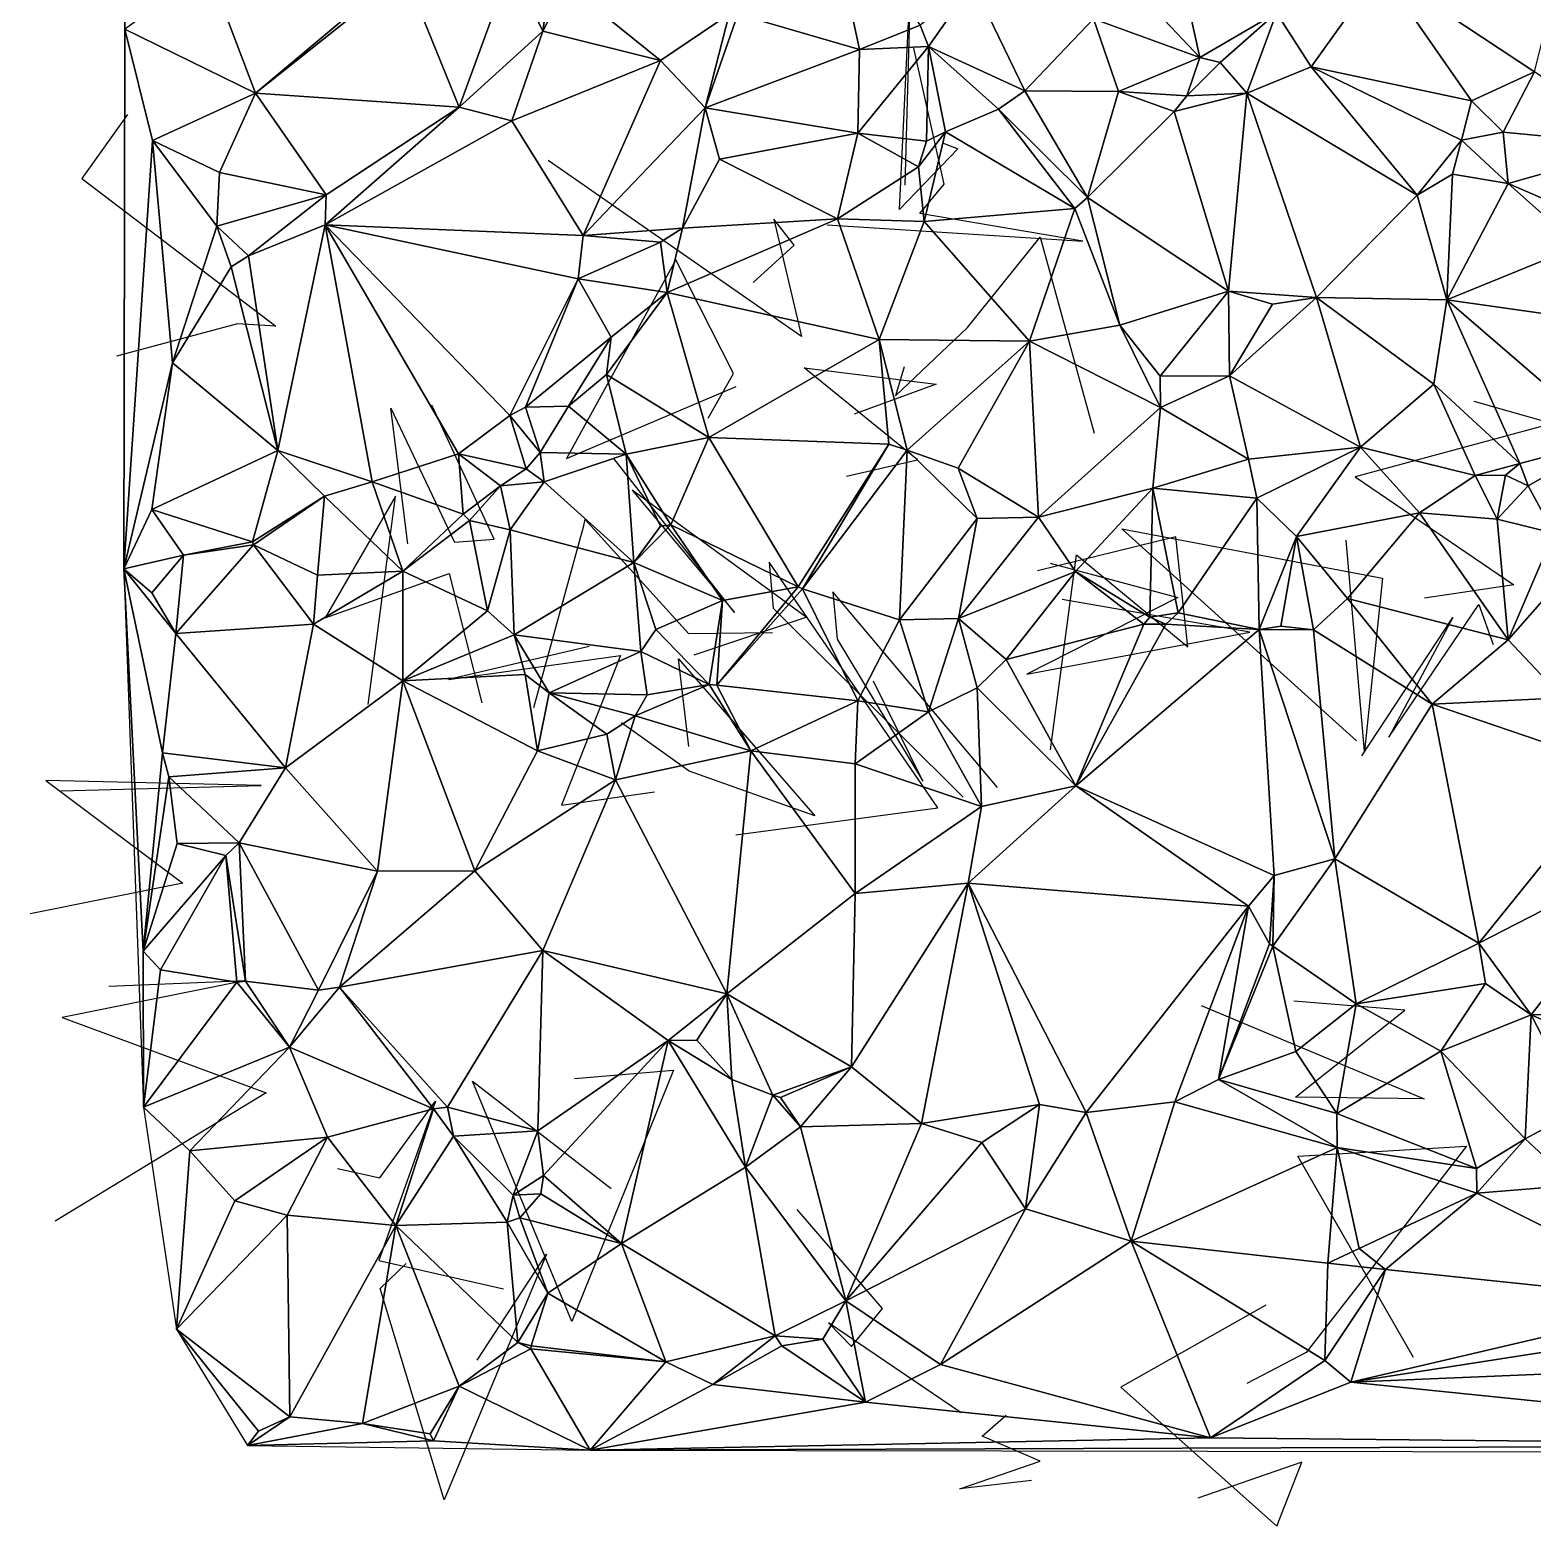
# Model space of a CAD drawing. Header units: metres. Extents: x -15.8 to 15.9, y -15.8 to 15.8.
# Drawn here: x -15.67 to -4.83, y -15.51 to -4.73 of the extents above; entities that cross this region are included whole.
import ezdxf

# ---------------------------------------------------------------- set-up
doc = ezdxf.new("R2010")
doc.units = ezdxf.units.M
doc.layers.add('CRACKS', color=1, linetype='Continuous')
doc.layers.add('STREET_MESH', color=7, linetype='Continuous')

msp = doc.modelspace()

# ---------------------------------------------------------------- linework, layer by layer
at = {"layer": 'CRACKS'}
for points in [[(-9.09, -5.538, 0.1), (-8.979, -5.581, 0.1), (-9.4, -6.02, 0.1), (-9.319, -4.364, 0.1), (-9.361, -5.843, 0.1)], [(-9.921, -6.13, 0.1), (-8.077, -6.248, 0.1), (-9.253, -6.048, 0.1), (-9.078, -5.836, 0.1), (-9.295, -4.857, 0.1)], [(-14.965, -5.334, 0.1), (-15.295, -5.797, 0.1), (-13.895, -6.861, 0.1), (-14.171, -6.843, 0.1), (-15.044, -7.077, 0.1)], [(-10.454, -6.547, 0.1), (-10.158, -6.276, 0.1), (-10.306, -6.09, 0.1), (-10.106, -6.934, 0.1), (-11.932, -5.666, 0.1)], [(-9.365, -7.153, 0.1), (-9.429, -7.362, 0.1), (-8.91, -6.871, 0.1), (-8.386, -6.219, 0.1), (-7.996, -7.633, 0.1)], [(-10.779, -7.524, 0.1), (-10.597, -7.203, 0.1), (-11.013, -6.383, 0.1), (-11.8, -7.814, 0.1), (-10.578, -7.295, 0.1)], [(-9.781, -7.942, 0.1), (-9.27, -7.824, 0.1), (-10.087, -7.161, 0.1), (-9.136, -7.279, 0.1), (-9.726, -7.496, 0.1)], [(-12.943, -8.43, 0.1), (-13.067, -7.451, 0.1), (-12.607, -8.417, 0.1), (-12.322, -8.397, 0.1), (-12.771, -7.43, 0.1)], [(-5.258, -7.402, 0.1), (-4.691, -7.562, 0.1), (-6.114, -7.946, 0.1), (-4.969, -8.726, 0.1), (-5.614, -8.822, 0.1)], [(-10.879, -9.23, 0.1), (-10.072, -8.958, 0.1), (-11.326, -8.044, 0.1), (-10.588, -8.925, 0.1), (-11.459, -7.815, 0.1)], [(-13.23, -9.589, 0.1), (-13.032, -8.087, 0.1), (-13.54, -8.963, 0.1), (-12.645, -8.643, 0.1), (-12.41, -9.576, 0.1)], [(-10.314, -9.071, 0.1), (-10.919, -9.079, 0.1), (-11.669, -8.252, 0.1), (-11.681, -8.309, 0.1), (-12.038, -9.612, 0.1)], [(-6.103, -9.851, 0.1), (-7.795, -8.322, 0.1), (-5.917, -8.678, 0.1), (-6.047, -9.925, 0.1), (-6.179, -8.404, 0.1)], [(-8.311, -9.915, 0.1), (-8.124, -8.509, 0.1), (-7.321, -9.173, 0.1), (-7.408, -8.38, 0.1), (-8.405, -8.624, 0.1)], [(-10.58, -10.529, 0.1), (-9.122, -10.334, 0.1), (-10.338, -8.562, 0.1), (-10.31, -8.893, 0.1), (-8.941, -10.257, 0.1)], [(-8.314, -8.569, 0.1), (-7.392, -8.816, 0.1), (-8.482, -9.37, 0.1), (-6.873, -9.068, 0.1), (-8.226, -8.831, 0.1)], [(-8.693, -10.187, 0.1), (-9.879, -8.777, 0.1), (-9.849, -9.118, 0.1), (-9.232, -10.14, 0.1), (-9.586, -9.419, 0.1)], [(-6.065, -9.959, 0.1), (-5.41, -8.96, 0.1), (-5.87, -9.825, 0.1), (-5.222, -8.868, 0.1), (-5.12, -9.155, 0.1)], [(-11.636, -9.169, 0.1), (-12.652, -9.408, 0.1), (-11.411, -9.236, 0.1), (-11.837, -10.314, 0.1), (-11.165, -10.218, 0.1)], [(-10.919, -9.891, 0.1), (-10.992, -9.26, 0.1), (-10.009, -10.391, 0.1), (-10.916, -10.07, 0.1), (-11.404, -9.72, 0.1)], [(-15.446, -10.21, 0.1), (-14.001, -10.173, 0.1), (-15.555, -10.136, 0.1), (-14.567, -10.876, 0.1), (-15.668, -11.097, 0.1)], [(-15.101, -11.62, 0.1), (-14.112, -11.577, 0.1), (-15.436, -11.846, 0.1), (-13.965, -12.389, 0.1), (-15.488, -13.313, 0.1)], [(-7.223, -11.759, 0.1), (-5.617, -12.432, 0.1), (-6.544, -12.419, 0.1), (-5.756, -11.791, 0.1), (-6.557, -11.727, 0.1)], [(-11.742, -12.284, 0.1), (-11.028, -12.225, 0.1), (-11.762, -14.037, 0.1), (-12.478, -12.303, 0.1), (-11.478, -13.077, 0.1)], [(-13.45, -12.933, 0.1), (-13.145, -13.002, 0.1), (-12.744, -12.449, 0.1), (-13.153, -13.596, 0.1), (-12.255, -13.802, 0.1)], [(-5.694, -14.296, 0.1), (-6.527, -12.844, 0.1), (-5.311, -12.773, 0.1), (-6.468, -14.259, 0.1), (-6.894, -14.483, 0.1)], [(-8.955, -14.695, 0.1), (-9.911, -14.046, 0.1), (-9.745, -14.217, 0.1), (-9.522, -13.942, 0.1), (-10.136, -13.229, 0.1)], [(-12.444, -14.316, 0.1), (-11.945, -13.551, 0.1), (-12.683, -15.323, 0.1), (-13.144, -13.798, 0.1), (-12.957, -13.618, 0.1)], [(-6.759, -13.918, 0.1), (-7.804, -14.51, 0.1), (-6.678, -15.511, 0.1), (-6.499, -15.051, 0.1), (-7.249, -15.31, 0.1)], [(-8.448, -15.182, 0.1), (-8.965, -15.243, 0.1), (-8.386, -15.044, 0.1), (-8.802, -14.864, 0.1), (-8.63, -14.711, 0.1)]]:
    msp.add_polyline3d(points, dxfattribs=at)
at = {"layer": 'STREET_MESH'}
for points in [[(-14.984, -4.719), (-14.956, 12.426), (-14.991, -8.611)], [(-9.687, -4.866), (-9.986, -3.476), (-10.564, -4.611)], [(-9.986, -3.476), (-9.687, -4.866), (-9.25, -4.69)], [(-4.821, -5.026), (-4.44, -3.506), (-5.932, -4.292)], [(-7.396, -4.182), (-7.826, -4.296), (-7.233, -4.924)], [(-6.682, -4.602), (-7.396, -4.182), (-7.233, -4.924)], [(-14.043, -5.181), (-14.382, -4.287), (-14.984, -4.719)], [(-12.988, -4.294), (-14.382, -4.287), (-14.043, -5.181)], [(-12.964, -4.32), (-12.988, -4.294), (-14.043, -5.181)], [(-12.574, -5.282), (-12.964, -4.32), (-14.043, -5.181)], [(-12.964, -4.32), (-12.574, -5.282), (-12.198, -4.256)], [(-12.574, -5.282), (-11.971, -4.733), (-12.198, -4.256)], [(-11.971, -4.733), (-11.929, -4.438), (-12.198, -4.256)], [(-7.826, -4.296), (-8.001, -4.646), (-7.233, -4.924)], [(-6.682, -4.602), (-6.432, -4.99), (-5.932, -4.292)], [(-6.432, -4.99), (-5.274, -5.235), (-5.932, -4.292)], [(-5.274, -5.235), (-4.821, -5.026), (-5.932, -4.292)], [(-11.801, -4.398), (-11.971, -4.733), (-11.123, -4.945)], [(-11.929, -4.438), (-11.971, -4.733), (-11.801, -4.398)], [(-10.628, -4.612), (-11.801, -4.398), (-11.123, -4.945)], [(-9.189, -4.844), (-8.87, -4.387), (-9.25, -4.69)], [(-9.189, -4.844), (-8.495, -5.163), (-8.87, -4.387)], [(-8.87, -4.387), (-8.495, -5.163), (-8.001, -4.646)], [(-10.801, -5.286), (-10.628, -4.612), (-11.123, -4.945)], [(-10.628, -4.612), (-10.801, -5.286), (-10.564, -4.611)], [(-10.801, -5.286), (-9.687, -4.866), (-10.564, -4.611)], [(-8.495, -5.163), (-7.821, -5.168), (-8.001, -4.646)], [(-8.001, -4.646), (-7.821, -5.168), (-7.233, -4.924)], [(-7.087, -4.959), (-6.682, -4.602), (-7.233, -4.924)], [(-6.682, -4.602), (-7.087, -4.959), (-6.895, -5.182)], [(-6.682, -4.602), (-6.895, -5.182), (-6.432, -4.99)], [(-14.786, -5.522), (-14.984, -4.719), (-14.991, -8.611)], [(-14.786, -5.522), (-14.043, -5.181), (-14.984, -4.719)], [(-11.971, -4.733), (-12.574, -5.282), (-12.195, -5.381)], [(-11.971, -4.733), (-12.195, -5.381), (-11.123, -4.945)], [(-9.687, -4.866), (-9.189, -4.844), (-9.25, -4.69)], [(-9.687, -4.866), (-10.801, -5.286), (-9.7, -5.469)], [(-9.189, -4.844), (-9.687, -4.866), (-9.7, -5.469)], [(-9.204, -5.528), (-9.189, -4.844), (-9.7, -5.469)], [(-9.189, -4.844), (-9.204, -5.528), (-9.067, -5.459)], [(-9.189, -4.844), (-9.067, -5.459), (-8.685, -5.297)], [(-8.495, -5.163), (-9.189, -4.844), (-8.685, -5.297)], [(-12.195, -5.381), (-11.679, -6.206), (-11.123, -4.945)], [(-11.679, -6.206), (-10.801, -5.286), (-11.123, -4.945)], [(-7.821, -5.168), (-7.327, -5.201), (-7.233, -4.924)], [(-7.327, -5.201), (-7.087, -4.959), (-7.233, -4.924)], [(-7.087, -4.959), (-7.327, -5.201), (-6.895, -5.182)], [(-6.432, -4.99), (-6.895, -5.182), (-5.667, -5.917)], [(-5.348, -5.519), (-6.432, -4.99), (-5.667, -5.917)], [(-5.348, -5.519), (-5.274, -5.235), (-6.432, -4.99)], [(-5.274, -5.235), (-5.046, -5.463), (-4.821, -5.026)], [(-5.046, -5.463), (-4.044, -5.557), (-4.821, -5.026)], [(-14.786, -5.522), (-14.302, -5.753), (-14.043, -5.181)], [(-14.302, -5.753), (-13.533, -5.915), (-14.043, -5.181)], [(-13.533, -5.915), (-12.574, -5.282), (-14.043, -5.181)], [(-8.495, -5.163), (-8.685, -5.297), (-8.043, -5.932)], [(-7.821, -5.168), (-8.495, -5.163), (-8.043, -5.932)], [(-7.419, -5.312), (-7.821, -5.168), (-8.043, -5.932)], [(-7.327, -5.201), (-7.821, -5.168), (-7.419, -5.312)], [(-7.419, -5.312), (-7.026, -6.608), (-6.895, -5.182)], [(-7.327, -5.201), (-7.419, -5.312), (-6.895, -5.182)], [(-7.026, -6.608), (-6.392, -6.653), (-6.895, -5.182)], [(-6.895, -5.182), (-6.392, -6.653), (-5.667, -5.917)], [(-13.539, -6.131), (-12.574, -5.282), (-13.533, -5.915)], [(-12.574, -5.282), (-13.539, -6.131), (-12.195, -5.381)], [(-10.964, -6.155), (-10.801, -5.286), (-11.679, -6.206)], [(-10.964, -6.155), (-10.696, -5.656), (-10.801, -5.286)], [(-10.801, -5.286), (-10.696, -5.656), (-9.7, -5.469)], [(-9.067, -5.459), (-8.134, -6.012), (-8.685, -5.297)], [(-8.685, -5.297), (-8.134, -6.012), (-8.043, -5.932)], [(-5.348, -5.519), (-5.046, -5.463), (-5.274, -5.235)], [(-12.195, -5.381), (-13.539, -6.131), (-11.679, -6.206)], [(-7.026, -6.608), (-7.419, -5.312), (-8.043, -5.932)], [(-14.642, -7.124), (-14.786, -5.522), (-14.991, -8.611)], [(-14.786, -5.522), (-14.642, -7.124), (-14.321, -6.14)], [(-14.302, -5.753), (-14.786, -5.522), (-14.321, -6.14)], [(-10.696, -5.656), (-9.847, -6.087), (-9.7, -5.469)], [(-9.847, -6.087), (-9.263, -5.711), (-9.7, -5.469)], [(-9.263, -5.711), (-9.204, -5.528), (-9.7, -5.469)], [(-9.067, -5.459), (-9.263, -5.711), (-9.221, -6.106)], [(-9.204, -5.528), (-9.263, -5.711), (-9.067, -5.459)], [(-8.134, -6.012), (-9.067, -5.459), (-9.221, -6.106)], [(-5.411, -5.766), (-5.348, -5.519), (-5.667, -5.917)], [(-5.411, -5.766), (-5.011, -5.833), (-5.348, -5.519)], [(-5.011, -5.833), (-5.046, -5.463), (-5.348, -5.519)], [(-5.046, -5.463), (-5.011, -5.833), (-4.044, -5.557)], [(-5.011, -5.833), (-4.255, -6.16), (-4.044, -5.557)], [(-10.696, -5.656), (-10.964, -6.155), (-9.847, -6.087)], [(-9.263, -5.711), (-9.847, -6.087), (-9.221, -6.106)], [(-13.533, -5.915), (-14.302, -5.753), (-14.321, -6.14)], [(-5.454, -6.671), (-5.411, -5.766), (-5.667, -5.917)], [(-5.011, -5.833), (-5.411, -5.766), (-5.454, -6.671)], [(-4.504, -6.285), (-5.011, -5.833), (-5.454, -6.671)], [(-4.255, -6.16), (-5.011, -5.833), (-4.504, -6.285)], [(-14.092, -6.353), (-13.533, -5.915), (-14.321, -6.14)], [(-13.539, -6.131), (-13.533, -5.915), (-14.092, -6.353)], [(-8.134, -6.012), (-7.811, -6.854), (-8.043, -5.932)], [(-7.811, -6.854), (-7.026, -6.608), (-8.043, -5.932)], [(-6.392, -6.653), (-5.454, -6.671), (-5.667, -5.917)], [(-8.461, -6.969), (-8.134, -6.012), (-9.221, -6.106)], [(-7.811, -6.854), (-8.134, -6.012), (-8.461, -6.969)], [(-14.642, -7.124), (-14.218, -6.434), (-14.321, -6.14)], [(-14.218, -6.434), (-14.092, -6.353), (-14.321, -6.14)], [(-13.881, -7.757), (-13.539, -6.131), (-14.092, -6.353)], [(-13.539, -6.131), (-13.881, -7.757), (-13.201, -7.982)], [(-13.539, -6.131), (-11.716, -6.519), (-11.679, -6.206)], [(-11.716, -6.519), (-13.539, -6.131), (-12.208, -7.504)], [(-12.579, -7.782), (-13.539, -6.131), (-13.201, -7.982)], [(-13.539, -6.131), (-12.579, -7.782), (-12.208, -7.504)], [(-11.122, -6.256), (-10.964, -6.155), (-11.679, -6.206)], [(-10.964, -6.155), (-11.122, -6.256), (-11.075, -6.618)], [(-9.847, -6.087), (-11.075, -6.618), (-9.546, -6.957)], [(-10.964, -6.155), (-11.075, -6.618), (-9.847, -6.087)], [(-9.847, -6.087), (-9.546, -6.957), (-9.221, -6.106)], [(-9.546, -6.957), (-8.461, -6.969), (-9.221, -6.106)], [(-11.716, -6.519), (-11.122, -6.256), (-11.679, -6.206)], [(-11.122, -6.256), (-11.716, -6.519), (-11.075, -6.618)], [(-14.218, -6.434), (-13.881, -7.757), (-14.092, -6.353)], [(-3.996, -6.877), (-4.504, -6.285), (-5.454, -6.671)], [(-13.881, -7.757), (-14.218, -6.434), (-14.642, -7.124)], [(-11.716, -6.519), (-12.208, -7.504), (-12.095, -7.444)], [(-11.479, -6.94), (-11.716, -6.519), (-12.095, -7.444)], [(-11.716, -6.519), (-11.479, -6.94), (-11.075, -6.618)], [(-7.026, -6.608), (-7.811, -6.854), (-7.519, -7.221)], [(-7.02, -7.218), (-7.026, -6.608), (-7.519, -7.221)], [(-6.709, -6.703), (-7.026, -6.608), (-7.02, -7.218)], [(-6.709, -6.703), (-6.392, -6.653), (-7.026, -6.608)], [(-11.075, -6.618), (-11.512, -7.209), (-10.774, -7.663)], [(-11.479, -6.94), (-11.512, -7.209), (-11.075, -6.618)], [(-11.075, -6.618), (-10.774, -7.663), (-9.546, -6.957)], [(-6.392, -6.653), (-7.02, -7.218), (-6.076, -7.732)], [(-6.392, -6.653), (-6.709, -6.703), (-7.02, -7.218)], [(-6.392, -6.653), (-6.076, -7.732), (-5.546, -7.279)], [(-5.454, -6.671), (-6.392, -6.653), (-5.546, -7.279)], [(-4.926, -7.852), (-5.454, -6.671), (-5.546, -7.279)], [(-4.283, -7.681), (-3.996, -6.877), (-5.454, -6.671)], [(-4.926, -7.852), (-4.283, -7.681), (-5.454, -6.671)], [(-7.517, -7.447), (-7.811, -6.854), (-8.461, -6.969)], [(-7.811, -6.854), (-7.517, -7.447), (-7.519, -7.221)], [(-11.785, -7.437), (-11.479, -6.94), (-12.095, -7.444)], [(-11.512, -7.209), (-11.479, -6.94), (-11.785, -7.437)], [(-10.774, -7.663), (-9.475, -7.712), (-9.546, -6.957)], [(-8.461, -6.969), (-9.546, -6.957), (-9.343, -7.754)], [(-9.546, -6.957), (-9.475, -7.712), (-9.343, -7.754)], [(-8.975, -7.885), (-8.461, -6.969), (-9.343, -7.754)], [(-8.975, -7.885), (-8.396, -8.237), (-8.461, -6.969)], [(-8.396, -8.237), (-7.517, -7.447), (-8.461, -6.969)], [(-14.789, -8.183), (-14.642, -7.124), (-14.991, -8.611)], [(-14.789, -8.183), (-13.881, -7.757), (-14.642, -7.124)], [(-11.369, -7.783), (-11.512, -7.209), (-11.785, -7.437)], [(-11.512, -7.209), (-11.369, -7.783), (-10.774, -7.663)], [(-7.517, -7.447), (-7.02, -7.218), (-7.519, -7.221)], [(-7.517, -7.447), (-6.882, -7.819), (-7.02, -7.218)], [(-7.02, -7.218), (-6.882, -7.819), (-6.076, -7.732)], [(-6.076, -7.732), (-5.248, -7.937), (-5.546, -7.279)], [(-5.248, -7.937), (-4.926, -7.852), (-5.546, -7.279)], [(-12.208, -7.504), (-11.991, -7.772), (-12.095, -7.444)], [(-11.991, -7.772), (-11.785, -7.437), (-12.095, -7.444)], [(-11.991, -7.772), (-11.369, -7.783), (-11.785, -7.437)], [(-7.517, -7.447), (-8.396, -8.237), (-7.573, -8.029)], [(-6.882, -7.819), (-7.517, -7.447), (-7.573, -8.029)], [(-12.579, -7.782), (-12.091, -7.89), (-12.208, -7.504)], [(-12.208, -7.504), (-12.091, -7.89), (-11.991, -7.772)], [(-11.369, -7.783), (-11.048, -8.292), (-10.774, -7.663)], [(-11.048, -8.292), (-10.13, -8.739), (-10.774, -7.663)], [(-10.13, -8.739), (-9.475, -7.712), (-10.774, -7.663)], [(-4.926, -7.852), (-4.867, -8.013), (-4.283, -7.681)], [(-4.283, -7.681), (-4.867, -8.013), (-4.682, -8.352)], [(-13.881, -7.757), (-14.789, -8.183), (-14.064, -8.416)], [(-13.545, -8.087), (-13.881, -7.757), (-14.064, -8.416)], [(-13.881, -7.757), (-13.545, -8.087), (-13.201, -7.982)], [(-12.544, -8.216), (-12.579, -7.782), (-13.201, -7.982)], [(-12.579, -7.782), (-12.544, -8.216), (-12.276, -8.012)], [(-12.091, -7.89), (-12.579, -7.782), (-12.276, -8.012)], [(-11.991, -7.772), (-12.091, -7.89), (-11.961, -7.984)], [(-11.369, -7.783), (-11.991, -7.772), (-11.961, -7.984)], [(-11.369, -7.783), (-11.961, -7.984), (-11.315, -8.565)], [(-11.048, -8.292), (-11.369, -7.783), (-11.122, -8.302)], [(-11.122, -8.302), (-11.369, -7.783), (-11.315, -8.565)], [(-9.475, -7.712), (-10.13, -8.739), (-10.099, -8.754)], [(-9.475, -7.712), (-10.099, -8.754), (-9.343, -7.754)], [(-10.099, -8.754), (-9.4, -8.979), (-9.343, -7.754)], [(-9.4, -8.979), (-8.839, -8.248), (-9.343, -7.754)], [(-8.839, -8.248), (-8.975, -7.885), (-9.343, -7.754)], [(-6.076, -7.732), (-6.882, -7.819), (-6.823, -8.1)], [(-6.536, -8.376), (-6.076, -7.732), (-6.823, -8.1)], [(-6.536, -8.376), (-5.651, -8.207), (-6.076, -7.732)], [(-5.651, -8.207), (-5.248, -7.937), (-6.076, -7.732)], [(-12.091, -7.89), (-12.276, -8.012), (-11.961, -7.984)], [(-8.975, -7.885), (-8.839, -8.248), (-8.396, -8.237)], [(-6.882, -7.819), (-7.573, -8.029), (-6.823, -8.1)], [(-5.248, -7.937), (-5.031, -7.936), (-4.926, -7.852)], [(-5.031, -7.936), (-4.867, -8.013), (-4.926, -7.852)], [(-13.545, -8.087), (-12.98, -8.627), (-13.201, -7.982)], [(-12.98, -8.627), (-12.544, -8.216), (-13.201, -7.982)], [(-12.276, -8.012), (-12.544, -8.216), (-12.5, -8.261)], [(-12.207, -8.328), (-12.276, -8.012), (-12.5, -8.261)], [(-12.276, -8.012), (-12.207, -8.328), (-11.961, -7.984)], [(-11.961, -7.984), (-12.207, -8.328), (-11.315, -8.565)], [(-5.091, -8.252), (-5.248, -7.937), (-5.651, -8.207)], [(-5.031, -7.936), (-5.248, -7.937), (-5.091, -8.252)], [(-4.867, -8.013), (-5.031, -7.936), (-5.091, -8.252)], [(-4.867, -8.013), (-5.091, -8.252), (-4.682, -8.352)], [(-14.056, -8.438), (-13.545, -8.087), (-14.064, -8.416)], [(-13.545, -8.087), (-14.056, -8.438), (-13.595, -8.657)], [(-13.545, -8.087), (-13.595, -8.657), (-12.98, -8.627)], [(-8.396, -8.237), (-8.131, -8.63), (-7.573, -8.029)], [(-7.573, -8.029), (-8.131, -8.63), (-7.594, -8.959)], [(-7.573, -8.029), (-7.594, -8.959), (-7.389, -8.927)], [(-6.823, -8.1), (-7.573, -8.029), (-7.389, -8.927)], [(-6.806, -9.047), (-6.823, -8.1), (-7.389, -8.927)], [(-6.806, -9.047), (-6.536, -8.376), (-6.823, -8.1)], [(-14.562, -8.512), (-14.789, -8.183), (-14.991, -8.611)], [(-14.789, -8.183), (-14.562, -8.512), (-14.064, -8.416)], [(-12.544, -8.216), (-12.98, -8.627), (-12.5, -8.261)], [(-5.651, -8.207), (-6.536, -8.376), (-6.168, -8.824)], [(-5.011, -9.122), (-5.651, -8.207), (-6.168, -8.824)], [(-5.091, -8.252), (-5.651, -8.207), (-5.011, -9.122)], [(-12.98, -8.627), (-12.37, -8.912), (-12.5, -8.261)], [(-12.37, -8.912), (-12.207, -8.328), (-12.5, -8.261)], [(-12.207, -8.328), (-12.37, -8.912), (-12.178, -9.087)], [(-12.207, -8.328), (-12.178, -9.087), (-11.315, -8.565)], [(-10.676, -8.838), (-11.048, -8.292), (-11.315, -8.565)], [(-11.048, -8.292), (-11.122, -8.302), (-11.315, -8.565)], [(-10.13, -8.739), (-11.048, -8.292), (-10.676, -8.838)], [(-8.839, -8.248), (-9.4, -8.979), (-8.974, -8.969)], [(-8.131, -8.63), (-8.396, -8.237), (-8.974, -8.969)], [(-8.396, -8.237), (-8.839, -8.248), (-8.974, -8.969)], [(-5.091, -8.252), (-5.011, -9.122), (-4.682, -8.352)], [(-13.625, -9.008), (-14.056, -8.438), (-14.617, -9.077)], [(-14.056, -8.438), (-14.562, -8.512), (-14.617, -9.077)], [(-14.562, -8.512), (-14.056, -8.438), (-14.064, -8.416)], [(-13.595, -8.657), (-14.056, -8.438), (-13.625, -9.008)], [(-6.649, -9.023), (-6.536, -8.376), (-6.806, -9.047)], [(-6.536, -8.376), (-6.649, -9.023), (-6.415, -9.049)], [(-6.536, -8.376), (-6.415, -9.049), (-6.168, -8.824)], [(-5.011, -9.122), (-4.432, -8.463), (-4.682, -8.352)], [(-14.789, -8.783), (-14.562, -8.512), (-14.991, -8.611)], [(-14.562, -8.512), (-14.789, -8.783), (-14.617, -9.077)], [(-4.432, -8.463), (-5.011, -9.122), (-4.616, -9.54)], [(-14.849, -12.491), (-14.853, -11.367), (-14.991, -8.611)], [(-14.617, -9.077), (-14.789, -8.783), (-14.991, -8.611)], [(-14.713, -9.937), (-14.617, -9.077), (-14.991, -8.611)], [(-14.853, -11.367), (-14.713, -9.937), (-14.991, -8.611)], [(-12.98, -8.627), (-13.625, -9.008), (-12.98, -9.417)], [(-12.98, -8.627), (-13.595, -8.657), (-13.625, -9.008)], [(-12.37, -8.912), (-12.98, -8.627), (-12.98, -9.417)], [(-12.178, -9.087), (-11.264, -9.206), (-11.315, -8.565)], [(-11.264, -9.206), (-11.155, -9.047), (-11.315, -8.565)], [(-11.155, -9.047), (-10.676, -8.838), (-11.315, -8.565)], [(-8.131, -8.63), (-8.974, -8.969), (-8.63, -9.263)], [(-7.637, -9.008), (-8.131, -8.63), (-8.63, -9.263)], [(-8.131, -8.63), (-7.637, -9.008), (-7.594, -8.959)], [(-10.13, -8.739), (-10.715, -9.45), (-10.099, -8.754)], [(-10.715, -9.45), (-10.13, -8.739), (-10.676, -8.838)], [(-10.715, -9.45), (-9.699, -9.561), (-10.099, -8.754)], [(-9.699, -9.561), (-9.4, -8.979), (-10.099, -8.754)], [(-10.676, -8.838), (-11.155, -9.047), (-10.772, -9.445)], [(-10.715, -9.45), (-10.676, -8.838), (-10.772, -9.445)], [(-6.168, -8.824), (-6.415, -9.049), (-5.558, -9.585)], [(-5.011, -9.122), (-6.168, -8.824), (-5.558, -9.585)], [(-12.178, -9.087), (-12.37, -8.912), (-12.98, -9.417)], [(-9.19, -9.642), (-9.4, -8.979), (-9.699, -9.561)], [(-9.4, -8.979), (-9.19, -9.642), (-8.974, -8.969)], [(-9.19, -9.642), (-8.839, -9.467), (-8.974, -8.969)], [(-8.974, -8.969), (-8.839, -9.467), (-8.63, -9.263)], [(-7.594, -8.959), (-7.637, -9.008), (-7.48, -9.01)], [(-7.594, -8.959), (-7.48, -9.01), (-7.389, -8.927)], [(-7.48, -9.01), (-6.806, -9.047), (-7.389, -8.927)], [(-14.713, -9.937), (-13.826, -10.044), (-14.617, -9.077)], [(-13.826, -10.044), (-13.625, -9.008), (-14.617, -9.077)], [(-13.625, -9.008), (-13.826, -10.044), (-12.98, -9.417)], [(-12.098, -9.372), (-12.178, -9.087), (-12.98, -9.417)], [(-12.178, -9.087), (-11.925, -9.505), (-11.264, -9.206)], [(-12.098, -9.372), (-11.925, -9.505), (-12.178, -9.087)], [(-11.155, -9.047), (-11.264, -9.206), (-10.772, -9.445)], [(-7.637, -9.008), (-8.63, -9.263), (-8.129, -10.175)], [(-7.637, -9.008), (-8.129, -10.175), (-7.48, -9.01)], [(-8.129, -10.175), (-6.806, -9.047), (-7.48, -9.01)], [(-6.697, -10.822), (-6.806, -9.047), (-8.129, -10.175)], [(-6.649, -9.023), (-6.806, -9.047), (-6.415, -9.049)], [(-6.415, -9.049), (-6.806, -9.047), (-6.261, -10.7)], [(-6.806, -9.047), (-6.697, -10.822), (-6.261, -10.7)], [(-6.415, -9.049), (-6.261, -10.7), (-5.558, -9.585)], [(-11.925, -9.505), (-11.219, -9.519), (-11.264, -9.206)], [(-11.264, -9.206), (-11.219, -9.519), (-10.772, -9.445)], [(-4.616, -9.54), (-5.011, -9.122), (-5.558, -9.585)], [(-8.63, -9.263), (-8.839, -9.467), (-8.129, -10.175)], [(-13.826, -10.044), (-13.163, -10.789), (-12.98, -9.417)], [(-13.163, -10.789), (-12.46, -10.788), (-12.98, -9.417)], [(-12.098, -9.372), (-12.98, -9.417), (-12.01, -9.923)], [(-12.98, -9.417), (-12.46, -10.788), (-12.01, -9.923)], [(-11.925, -9.505), (-12.098, -9.372), (-12.01, -9.923)], [(-11.51, -9.801), (-11.925, -9.505), (-12.01, -9.923)], [(-11.925, -9.505), (-11.51, -9.801), (-11.304, -9.671)], [(-11.219, -9.519), (-11.925, -9.505), (-11.304, -9.671)], [(-11.304, -9.671), (-10.472, -9.922), (-10.772, -9.445)], [(-11.219, -9.519), (-11.304, -9.671), (-10.772, -9.445)], [(-10.472, -9.922), (-10.715, -9.45), (-10.772, -9.445)], [(-10.715, -9.45), (-10.472, -9.922), (-9.699, -9.561)], [(-8.839, -9.467), (-9.19, -9.642), (-8.807, -10.324)], [(-8.839, -9.467), (-8.807, -10.324), (-8.129, -10.175)], [(-9.699, -9.561), (-10.472, -9.922), (-9.718, -10.015)], [(-9.19, -9.642), (-9.699, -9.561), (-9.718, -10.015)], [(-8.807, -10.324), (-9.19, -9.642), (-9.718, -10.015)], [(-6.261, -10.7), (-5.222, -11.31), (-5.558, -9.585)], [(-4.204, -10.047), (-4.616, -9.54), (-5.558, -9.585)], [(-5.222, -11.31), (-4.204, -10.047), (-5.558, -9.585)], [(-11.304, -9.671), (-11.51, -9.801), (-11.446, -10.132)], [(-10.472, -9.922), (-11.304, -9.671), (-11.446, -10.132)], [(-11.446, -10.132), (-11.51, -9.801), (-12.01, -9.923)], [(-14.668, -10.11), (-14.713, -9.937), (-14.853, -11.367)], [(-14.668, -10.11), (-13.826, -10.044), (-14.713, -9.937)], [(-12.46, -10.788), (-11.446, -10.132), (-12.01, -9.923)], [(-10.643, -11.674), (-10.472, -9.922), (-11.446, -10.132)], [(-10.472, -9.922), (-10.643, -11.674), (-9.72, -10.951)], [(-10.472, -9.922), (-9.72, -10.951), (-9.718, -10.015)], [(-14.668, -10.11), (-14.159, -10.585), (-13.826, -10.044)], [(-13.826, -10.044), (-14.159, -10.585), (-13.163, -10.789)], [(-9.72, -10.951), (-8.807, -10.324), (-9.718, -10.015)], [(-5.222, -11.31), (-3.938, -10.651), (-4.204, -10.047)], [(-14.668, -10.11), (-14.853, -11.367), (-14.608, -10.591)], [(-14.159, -10.585), (-14.668, -10.11), (-14.608, -10.591)], [(-11.446, -10.132), (-12.46, -10.788), (-11.971, -11.362)], [(-10.643, -11.674), (-11.446, -10.132), (-11.971, -11.362)], [(-8.903, -10.876), (-6.882, -11.042), (-8.129, -10.175)], [(-8.807, -10.324), (-8.903, -10.876), (-8.129, -10.175)], [(-6.882, -11.042), (-6.697, -10.822), (-8.129, -10.175)], [(-8.807, -10.324), (-9.72, -10.951), (-8.903, -10.876)], [(-14.853, -11.367), (-14.256, -10.676), (-14.608, -10.591)], [(-14.256, -10.676), (-14.159, -10.585), (-14.608, -10.591)], [(-14.159, -10.585), (-14.256, -10.676), (-14.114, -11.584)], [(-13.163, -10.789), (-14.159, -10.585), (-13.588, -11.648)], [(-14.159, -10.585), (-14.114, -11.584), (-13.588, -11.648)], [(-14.256, -10.676), (-14.853, -11.367), (-14.727, -11.501)], [(-14.177, -11.589), (-14.256, -10.676), (-14.727, -11.501)], [(-14.256, -10.676), (-14.177, -11.589), (-14.114, -11.584)], [(-6.707, -11.33), (-6.107, -11.747), (-6.261, -10.7)], [(-6.697, -10.822), (-6.707, -11.33), (-6.261, -10.7)], [(-6.107, -11.747), (-5.222, -11.31), (-6.261, -10.7)], [(-5.222, -11.31), (-4.844, -11.825), (-3.938, -10.651)], [(-3.938, -10.651), (-4.844, -11.825), (-3.451, -11.786)], [(-13.437, -11.627), (-13.163, -10.789), (-13.588, -11.648)], [(-11.971, -11.362), (-12.46, -10.788), (-13.437, -11.627)], [(-12.46, -10.788), (-13.163, -10.789), (-13.437, -11.627)], [(-6.731, -11.314), (-6.697, -10.822), (-6.882, -11.042)], [(-6.731, -11.314), (-6.707, -11.33), (-6.697, -10.822)], [(-9.241, -12.609), (-8.903, -10.876), (-9.745, -12.2)], [(-8.903, -10.876), (-9.72, -10.951), (-9.745, -12.2)], [(-9.241, -12.609), (-8.389, -12.473), (-8.903, -10.876)], [(-8.903, -10.876), (-8.054, -12.53), (-6.882, -11.042)], [(-8.389, -12.473), (-8.054, -12.53), (-8.903, -10.876)], [(-9.72, -10.951), (-10.643, -11.674), (-9.745, -12.2)], [(-6.882, -11.042), (-8.054, -12.53), (-7.414, -12.453)], [(-7.1, -12.291), (-6.882, -11.042), (-7.414, -12.453)], [(-7.1, -12.291), (-6.731, -11.314), (-6.882, -11.042)], [(-14.727, -11.501), (-14.853, -11.367), (-14.849, -12.491)], [(-12.659, -12.492), (-11.971, -11.362), (-13.437, -11.627)], [(-11.971, -11.362), (-12.659, -12.492), (-12.006, -12.661)], [(-11.067, -12.011), (-11.971, -11.362), (-12.006, -12.661)], [(-11.067, -12.011), (-10.643, -11.674), (-11.971, -11.362)], [(-6.707, -11.33), (-6.731, -11.314), (-7.1, -12.291)], [(-6.707, -11.33), (-7.1, -12.291), (-6.542, -12.09)], [(-6.707, -11.33), (-6.542, -12.09), (-6.107, -11.747)], [(-5.222, -11.31), (-6.107, -11.747), (-5.173, -11.599)], [(-4.844, -11.825), (-5.222, -11.31), (-5.173, -11.599)], [(-14.177, -11.589), (-14.727, -11.501), (-14.849, -12.491)], [(-13.798, -12.059), (-14.177, -11.589), (-14.849, -12.491)], [(-14.114, -11.584), (-14.177, -11.589), (-13.798, -12.059)], [(-14.114, -11.584), (-13.798, -12.059), (-13.588, -11.648)], [(-13.798, -12.059), (-13.437, -11.627), (-13.588, -11.648)], [(-12.759, -12.504), (-13.437, -11.627), (-13.798, -12.059)], [(-12.759, -12.504), (-12.659, -12.492), (-13.437, -11.627)], [(-10.643, -11.674), (-11.067, -12.011), (-10.86, -12.008)], [(-10.609, -12.292), (-10.643, -11.674), (-10.86, -12.008)], [(-10.643, -11.674), (-10.313, -12.404), (-9.745, -12.2)], [(-10.643, -11.674), (-10.609, -12.292), (-10.313, -12.404)], [(-6.107, -11.747), (-5.495, -12.087), (-5.173, -11.599)], [(-5.495, -12.087), (-4.844, -11.825), (-5.173, -11.599)], [(-6.107, -11.747), (-6.542, -12.09), (-6.246, -12.537)], [(-5.495, -12.087), (-6.107, -11.747), (-6.246, -12.537)], [(-4.844, -11.825), (-3.711, -12.323), (-3.451, -11.786)], [(-4.844, -11.825), (-5.495, -12.087), (-4.888, -12.719)], [(-4.495, -12.508), (-4.844, -11.825), (-4.888, -12.719)], [(-4.495, -12.508), (-3.711, -12.323), (-4.844, -11.825)], [(-11.966, -12.985), (-11.067, -12.011), (-12.006, -12.661)], [(-11.067, -12.011), (-11.966, -12.985), (-11.404, -13.474)], [(-10.509, -12.923), (-11.067, -12.011), (-11.404, -13.474)], [(-11.067, -12.011), (-10.609, -12.292), (-10.86, -12.008)], [(-10.609, -12.292), (-11.067, -12.011), (-10.509, -12.923)], [(-14.517, -12.807), (-13.798, -12.059), (-14.849, -12.491)], [(-13.798, -12.059), (-14.517, -12.807), (-13.523, -12.707)], [(-12.759, -12.504), (-13.798, -12.059), (-13.523, -12.707)], [(-6.542, -12.09), (-7.1, -12.291), (-6.246, -12.537)], [(-5.238, -12.933), (-5.495, -12.087), (-6.246, -12.537)], [(-5.495, -12.087), (-5.238, -12.933), (-4.888, -12.719)], [(-9.745, -12.2), (-10.313, -12.404), (-10.258, -12.421)], [(-10.113, -12.633), (-9.745, -12.2), (-10.258, -12.421)], [(-10.113, -12.633), (-9.241, -12.609), (-9.745, -12.2)], [(-10.313, -12.404), (-10.609, -12.292), (-10.509, -12.923)], [(-6.244, -12.783), (-7.1, -12.291), (-7.414, -12.453)], [(-7.1, -12.291), (-6.244, -12.783), (-6.246, -12.537)], [(-10.113, -12.633), (-10.313, -12.404), (-10.509, -12.923)], [(-10.313, -12.404), (-10.113, -12.633), (-10.258, -12.421)], [(-8.054, -12.53), (-7.729, -13.457), (-7.414, -12.453)], [(-7.729, -13.457), (-6.244, -12.783), (-7.414, -12.453)], [(-14.611, -14.093), (-14.517, -12.807), (-14.849, -12.491)], [(-13.031, -13.344), (-12.759, -12.504), (-13.523, -12.707)], [(-12.759, -12.504), (-13.031, -13.344), (-12.616, -12.701)], [(-12.659, -12.492), (-12.759, -12.504), (-12.616, -12.701)], [(-12.659, -12.492), (-12.616, -12.701), (-12.006, -12.661)], [(-8.389, -12.473), (-9.241, -12.609), (-8.806, -12.745)], [(-8.49, -13.225), (-8.389, -12.473), (-8.806, -12.745)], [(-8.389, -12.473), (-8.49, -13.225), (-8.054, -12.53)], [(-8.054, -12.53), (-8.49, -13.225), (-7.729, -13.457)], [(-6.244, -12.783), (-5.238, -12.933), (-6.246, -12.537)], [(-4.528, -13.053), (-4.495, -12.508), (-4.888, -12.719)], [(-12.616, -12.701), (-12.184, -13.125), (-12.006, -12.661)], [(-12.184, -13.125), (-11.966, -12.985), (-12.006, -12.661)], [(-9.787, -13.887), (-10.113, -12.633), (-10.509, -12.923)], [(-10.113, -12.633), (-9.787, -13.887), (-9.241, -12.609)], [(-9.241, -12.609), (-9.787, -13.887), (-8.806, -12.745)], [(-14.517, -12.807), (-14.191, -13.167), (-13.523, -12.707)], [(-14.191, -13.167), (-13.814, -13.269), (-13.523, -12.707)], [(-13.814, -13.269), (-13.031, -13.344), (-13.523, -12.707)], [(-12.616, -12.701), (-13.031, -13.344), (-12.229, -13.32)], [(-12.184, -13.125), (-12.616, -12.701), (-12.229, -13.32)], [(-9.787, -13.887), (-8.49, -13.225), (-8.806, -12.745)], [(-6.244, -12.783), (-7.729, -13.457), (-6.31, -13.617)], [(-6.085, -13.51), (-6.244, -12.783), (-6.31, -13.617)], [(-6.085, -13.51), (-5.236, -13.112), (-6.244, -12.783)], [(-5.236, -13.112), (-5.238, -12.933), (-6.244, -12.783)], [(-5.238, -12.933), (-5.236, -13.112), (-4.888, -12.719)], [(-5.236, -13.112), (-4.528, -13.053), (-4.888, -12.719)], [(-14.191, -13.167), (-14.517, -12.807), (-14.611, -14.093)], [(-11.985, -13.116), (-11.966, -12.985), (-12.184, -13.125)], [(-11.966, -12.985), (-11.985, -13.116), (-11.404, -13.474)], [(-10.296, -14.141), (-10.509, -12.923), (-11.404, -13.474)], [(-10.296, -14.141), (-9.787, -13.887), (-10.509, -12.923)], [(-4.528, -13.053), (-5.236, -13.112), (-3.672, -13.894)], [(-13.814, -13.269), (-14.191, -13.167), (-14.611, -14.093)], [(-12.137, -13.29), (-12.184, -13.125), (-12.229, -13.32)], [(-12.137, -13.29), (-11.985, -13.116), (-12.184, -13.125)], [(-11.985, -13.116), (-12.137, -13.29), (-11.404, -13.474)], [(-5.236, -13.112), (-6.085, -13.51), (-5.894, -13.661)], [(-5.236, -13.112), (-5.894, -13.661), (-3.672, -13.894)], [(-13.795, -14.725), (-13.814, -13.269), (-14.611, -14.093)], [(-13.814, -13.269), (-13.795, -14.725), (-13.031, -13.344)], [(-13.031, -13.344), (-12.15, -14.188), (-12.229, -13.32)], [(-11.934, -13.832), (-12.137, -13.29), (-12.229, -13.32)], [(-12.15, -14.188), (-11.934, -13.832), (-12.229, -13.32)], [(-12.137, -13.29), (-11.934, -13.832), (-11.404, -13.474)], [(-8.49, -13.225), (-9.787, -13.887), (-9.104, -14.346)], [(-8.49, -13.225), (-9.104, -14.346), (-7.729, -13.457)], [(-13.795, -14.725), (-13.271, -14.772), (-13.031, -13.344)], [(-13.031, -13.344), (-13.271, -14.772), (-12.575, -14.503)], [(-12.15, -14.188), (-13.031, -13.344), (-12.575, -14.503)], [(-11.934, -13.832), (-11.083, -14.327), (-11.404, -13.474)], [(-11.083, -14.327), (-10.296, -14.141), (-11.404, -13.474)], [(-7.729, -13.457), (-9.104, -14.346), (-7.156, -14.876)], [(-7.729, -13.457), (-6.333, -14.318), (-6.31, -13.617)], [(-6.333, -14.318), (-7.729, -13.457), (-7.156, -14.876)], [(-5.894, -13.661), (-6.085, -13.51), (-6.31, -13.617)], [(-6.333, -14.318), (-5.894, -13.661), (-6.31, -13.617)], [(-5.894, -13.661), (-6.333, -14.318), (-6.144, -14.474)], [(-5.894, -13.661), (-6.144, -14.474), (-3.672, -13.894)], [(-11.934, -13.832), (-12.15, -14.188), (-12.056, -14.211)], [(-11.934, -13.832), (-12.056, -14.211), (-11.083, -14.327)], [(-9.952, -14.164), (-9.787, -13.887), (-10.296, -14.141)], [(-9.787, -13.887), (-9.952, -14.164), (-9.644, -14.618)], [(-9.104, -14.346), (-9.787, -13.887), (-9.644, -14.618)], [(-6.144, -14.474), (-3.242, -14.021), (-3.672, -13.894)], [(-2.524, -14.323), (-3.242, -14.021), (-6.144, -14.474)], [(-14.02, -14.828), (-14.611, -14.093), (-14.1, -14.931)], [(-14.02, -14.828), (-13.795, -14.725), (-14.611, -14.093)], [(-12.057, -14.234), (-12.15, -14.188), (-12.575, -14.503)], [(-12.15, -14.188), (-12.057, -14.234), (-12.056, -14.211)], [(-10.296, -14.141), (-11.083, -14.327), (-10.744, -14.492)], [(-10.247, -14.212), (-10.296, -14.141), (-10.744, -14.492)], [(-10.247, -14.212), (-9.952, -14.164), (-10.296, -14.141)], [(-9.952, -14.164), (-10.247, -14.212), (-9.644, -14.618)], [(-12.057, -14.234), (-12.575, -14.503), (-11.63, -14.965)], [(-12.056, -14.211), (-12.057, -14.234), (-11.083, -14.327)], [(-11.083, -14.327), (-12.057, -14.234), (-11.63, -14.965)], [(-9.644, -14.618), (-10.247, -14.212), (-10.744, -14.492)], [(-11.083, -14.327), (-11.63, -14.965), (-10.744, -14.492)], [(-9.104, -14.346), (-9.644, -14.618), (-7.156, -14.876)], [(-6.144, -14.474), (-6.333, -14.318), (-7.156, -14.876)], [(-2.524, -14.323), (-6.144, -14.474), (-1.667, -14.931)], [(-13.271, -14.772), (-12.783, -14.846), (-12.575, -14.503)], [(-12.783, -14.846), (-12.759, -14.897), (-12.575, -14.503)], [(-12.575, -14.503), (-12.759, -14.897), (-11.63, -14.965)], [(-11.63, -14.965), (-9.644, -14.618), (-10.744, -14.492)], [(-6.144, -14.474), (-7.156, -14.876), (-1.667, -14.931)], [(-9.644, -14.618), (-11.63, -14.965), (-7.156, -14.876)], [(-13.795, -14.725), (-14.02, -14.828), (-14.1, -14.931)], [(-13.271, -14.772), (-13.795, -14.725), (-14.1, -14.931)], [(-12.759, -14.897), (-13.271, -14.772), (-14.1, -14.931)], [(-12.783, -14.846), (-13.271, -14.772), (-12.759, -14.897)], [(-11.63, -14.965), (-12.759, -14.897), (-14.1, -14.931)], [(-7.156, -14.876), (-11.63, -14.965), (-1.667, -14.931)], [(-11.63, -14.965), (0.231, -14.983), (-1.667, -14.931)]]:
    msp.add_3dface(points, dxfattribs=at)

doc.saveas('drawing.dxf')
